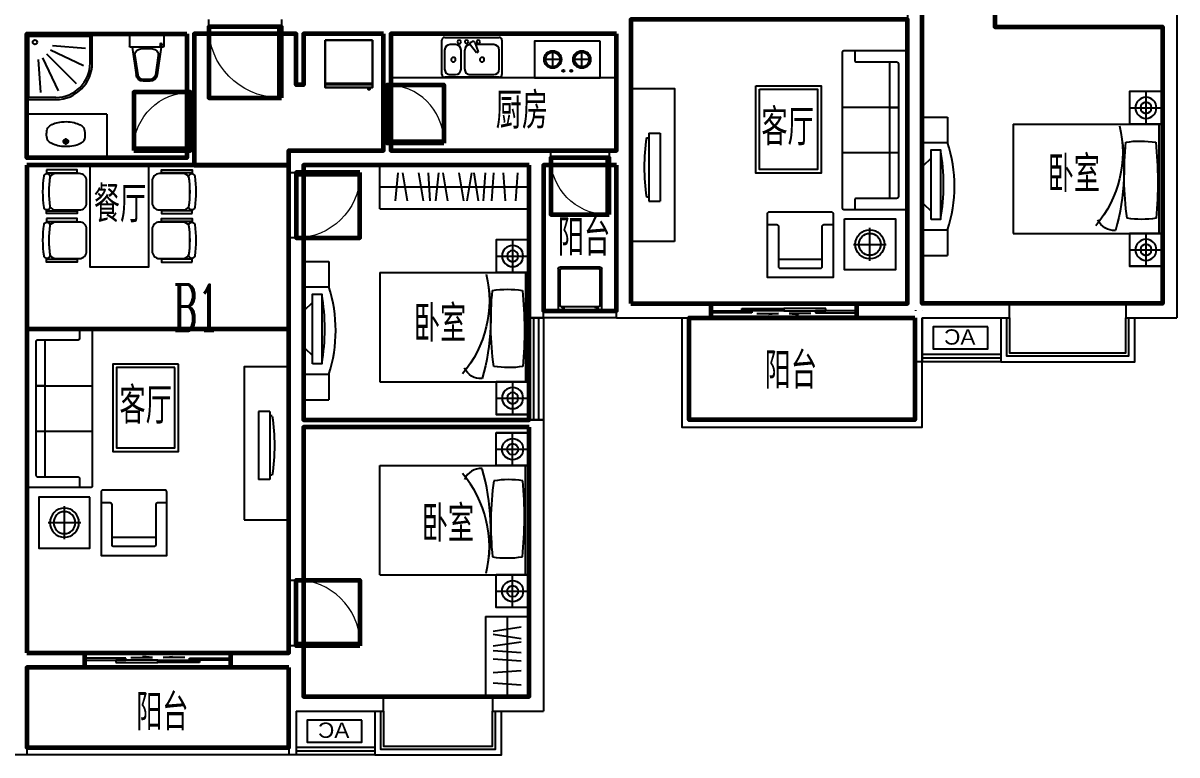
# Model space of a CAD drawing. Extents: x 820470 to 852270, y -626228 to -607828.
# Drawn here: x 836420 to 852270, y -626228 to -616178 of the extents above; entities that cross this region are included whole.
import ezdxf
from ezdxf.enums import TextEntityAlignment as Align

# ---------------------------------------------------------------- set-up
doc = ezdxf.new("R2010")
doc.units = 0
doc.header["$LTSCALE"] = 1000
doc.header["$MEASUREMENT"] = 0
doc.layers.get('0').update_dxf_attribs({"linetype": 'CONTINUOUS'})
for name, color, linetype in [('BALCONY', 147, 'CONTINUOUS'), ('K_EQUIPMENT', 4, 'CONTINUOUS'), ('LVTRY', 187, 'CONTINUOUS'), ('SPACE', 7, 'CONTINUOUS'), ('WALL', 2, 'CONTINUOUS'), ('WC', 157, 'CONTINUOUS'), ('WINDOW', 4, 'CONTINUOUS'), ('家具', 8, 'CONTINUOUS')]:
    doc.layers.add(name, color=color, linetype=linetype)
for name, color, linetype, lineweight in [('GT_卧室', 1, 'CONTINUOUS', 60), ('GT_卫生间', 5, 'CONTINUOUS', 60), ('GT_厨房', 4, 'CONTINUOUS', 60), ('GT_客厅', 2, 'CONTINUOUS', 60), ('GT_过道', 30, 'CONTINUOUS', 60), ('GT_门', 245, 'CONTINUOUS', 60), ('GT_阳台', 6, 'CONTINUOUS', 60), ('GT_餐厅', 3, 'CONTINUOUS', 60)]:
    doc.layers.add(name, color=color, linetype=linetype, lineweight=lineweight)
doc.styles.add('_TCH_LABEL', font='COMPLEX', dxfattribs={"bigfont": 'GBCBIG'})
doc.styles.add('_TCH_SPACE', font='SIMPLEX', dxfattribs={"height": 5, "bigfont": 'GBCBIG'})
doc.styles.add('DIM_FONT', font='ZBTXT.shx', dxfattribs={"width": 0.8})
doc.styles.add('HZ', font='zbtxt.shx', dxfattribs={"bigfont": 'zbhz.shx'})

# ---------------------------------------------------------------- blocks, each defined once
blk = doc.blocks.new('KTJ')
blk.add_lwpolyline([(-274, 148), (476, 148), (476, -152), (-274, -152)], close=True)
at = {"style": 'HZ', "width": 1.1}
blk.add_text('AC', height=210, dxfattribs=at).set_placement((-104, -95))
blk = doc.blocks.new('CHUANG')
at = {"layer": '家具'}
for p, q in [((-1200, 0), (-1200, -450)), ((-1200, 0), (-1200, -450)), ((-1200, 0), (-1200, -445)), ((-975, -450), (-975, 0)), ((-750, -2050), (-750, 0)), ((750, 0), (-750, 0)), ((750, -2050), (750, 0)), ((750, 0), (750, -450)), ((750, 0), (750, -450)), ((750, 0), (750, -445)), ((975, -450), (975, 0)), ((750, -50), (-750, -50)), ((-750, -225), (-1200, -225)), ((1200, -225), (750, -225)), ((750, -2050), (-750, -2050))]:
    blk.add_line(p, q, dxfattribs=at)
for points in [[(-1200, 0), (-750, 0), (-750, -450), (-1200, -450)], [(750, 0), (1200, 0), (1200, -450), (750, -450)]]:
    blk.add_lwpolyline(points, close=True, dxfattribs=at)
for centre, radius in [((-975, -225), 145), ((-975, -225), 76.8), ((975, -225), 145), ((975, -225), 76.8)]:
    blk.add_circle(centre, radius, dxfattribs=at)
for centre, radius, start, end in [((655, -282), 1212, 170.6797, 189.5896), ((-47, -5414), 5351, 84.1062, 95.2969), ((-774, -298), 1293, 350.9391, 369.2066), ((124, -3480), 2954, 78.2462, 106.3473), ((364, -2102), 1557, 76.5636, 130.3236), ((54, 3738), 4263, 261.9889, 276.0426), ((-470, -664), 239, 175.3269, 247.5588)]:
    blk.add_arc(centre, radius, start, end, dxfattribs=at)
blk = doc.blocks.new('D')
at = {"layer": '家具'}
for p, q in [((103898, -1545904), (103898, -1546504)), ((103898, -1545904), (105947, -1545904)), ((104147, -1546397), (104107, -1546012)), ((104278, -1546012), (104212, -1546397)), ((104496, -1546012), (104433, -1546397)), ((104590, -1546012), (104566, -1546397)), ((104702, -1546397), (104662, -1546012)), ((104833, -1546012), (104767, -1546397)), ((105051, -1546012), (104988, -1546397)), ((105155, -1546397), (105095, -1546012)), ((105251, -1546012), (105194, -1546397)), ((105345, -1546397), (105317, -1546012)), ((105461, -1546397), (105432, -1546012)), ((105591, -1546397), (105620, -1546012)), ((105789, -1546397), (105761, -1546012)), ((103898, -1546204), (105947, -1546204))]:
    blk.add_line(p, q, dxfattribs=at)
blk = doc.blocks.new('A$C2A793C51')
at = {"layer": '家具'}
for p, q in [((0, 1900), (0, 0)), ((0, 1900), (350, 1900)), ((350, 1900), (350, 1550)), ((0, 1550), (350, 1550)), ((21, 1236), (126, 1334)), ((21, 707), (21, 1236)), ((21, 707), (126, 609)), ((0, 350), (350, 350)), ((350, 350), (350, 0)), ((0, 0), (350, 0))]:
    blk.add_line(p, q, dxfattribs=at)
blk.add_lwpolyline([(126, 494), (126, 1449), (254, 1449), (254, 494)], close=True, dxfattribs=at)
for centre, radius, start, end in [((-2575, 972), 2869, 350.4172, 369.5828), ((-1501, 950), 1946, 342.0382, 377.9618)]:
    blk.add_arc(centre, radius, start, end, dxfattribs=at)
blk = doc.blocks.new('CHAIR-09')
for points in [[(250, -150, 0.414214), (150, -50), (-150, -50, 0.414214), (-250, -150), (-250, -470, 0.266219), (-201, -556, 0.06842), (201, -556, 0.266219), (250, -470)], [(-215, -635, -1.000906), (-204, -556, 0.069723), (204, -556, -1.000906), (215, -635, -0.068813)]]:
    blk.add_lwpolyline(points, format="xyb", close=True)
for points in [[(-300, -600), (-260, -600), (-260, -180), (-300, -180)], [(260, -180), (300, -180), (300, -600), (260, -600)]]:
    blk.add_lwpolyline(points, close=True)
blk = doc.blocks.new('A$C7B15679A')
blk.add_lwpolyline([(-1400, -800), (-1400, 0), (0, 0), (0, -800), (0, -800)], close=True)
at = {"rotation": 180}
for p in [(-1033, 0), (-367, 0)]:
    blk.add_blockref('CHAIR-09', p, dxfattribs=at)
for p in [(-1033, -800), (-367, -800)]:
    blk.add_blockref('CHAIR-09', p)
blk = doc.blocks.new('SOF1')
blk.add_line((-300, 650), (300, 650))
blk.add_lwpolyline([(-450, 25, 0.414214), (-425, 0), (425, 0, 0.414214), (450, 25), (450, 900), (-450, 900)], format="xyb", close=True)
blk.add_lwpolyline([(-450, 175), (-325, 175, 0.414214), (-300, 200), (-300, 750, -0.414214), (-275, 775), (275, 775, -0.414214), (300, 750), (300, 200, 0.414214), (325, 175), (450, 175)], format="xyb")
blk = doc.blocks.new('A$C46F64526')
for p, q in [((518, 2881), (518, 2431)), ((743, 2656), (293, 2656)), ((250, 150), (250, 2025)), ((125, 1400), (900, 1400)), ((125, 775), (900, 775)), ((250, 775), (125, 775))]:
    blk.add_line(p, q)
for points in [[(868, 2306), (168, 2306), (168, 3006), (868, 3006)], [(2085, 477), (1185, 477), (1185, 1677), (2085, 1677)], [(2035, 527), (1235, 527), (1235, 1627), (2035, 1627)]]:
    blk.add_lwpolyline(points, close=True)
for points in [[(900, 2150, 0.414214), (875, 2175), (0, 2175), (0, 0), (875, 0, 0.414214), (900, 25), (900, 2150)], [(725, 0), (725, 125, 0.414214), (700, 150), (150, 150, -0.414214), (125, 175), (125, 2000, -0.414214), (150, 2025), (700, 2025, 0.414214), (725, 2050), (725, 2175)]]:
    blk.add_lwpolyline(points, format="xyb")
for radius in [200, 150]:
    blk.add_circle((518, 2656), radius)
at = {"xscale": -1}
blk.add_blockref('SOF1', (1473, 2209), dxfattribs=at)
blk = doc.blocks.new('A$C169C22A5')
for p, q in [((354, 1488), (198, 1488)), ((198, 1488), (198, 552)), ((354, 1488), (354, 552)), ((385, 1426), (354, 1426)), ((354, 552), (198, 552)), ((385, 614), (354, 614))]:
    blk.add_line(p, q)
blk.add_lwpolyline([(0, 0), (600, 0), (600, 2100), (0, 2100)], close=True)
at = {"extrusion": (0, 0, -1)}
blk.add_ellipse((-2235, 1020), major_axis=(-2652, 0), ratio=1, start_param=2.988048, end_param=3.295136, dxfattribs=at)
blk = doc.blocks.new('A$C52241BEE')
for p, q in [((350, 650), (150, 650)), ((250, 750), (250, 550)), ((250, 350), (250, 150)), ((350, 250), (150, 250))]:
    blk.add_line(p, q)
blk.add_lwpolyline([(0, 900), (0, 0), (500, 0), (500, 900)], close=True)
for centre, radius in [((250, 650), 120), ((250, 650), 100), ((406, 504), 15), ((250, 250), 120), ((250, 250), 100), ((406, 396), 15)]:
    blk.add_circle(centre, radius)
blk = doc.blocks.new('A$C31110A14')
at = {"linetype": 'Continuous'}
for p, q in [((37, 824), (512, 824)), ((0, 37), (0, 786)), ((100, 711), (100, 461)), ((437, 786), (175, 786)), ((512, 387), (512, 711)), ((549, 786), (549, 37)), ((72, 450), (198, 498)), ((211, 476), (107, 390)), ((198, 498), (211, 476)), ((59, 414), (69, 397)), ((100, 187), (100, 112)), ((175, 312), (437, 312)), ((437, 262), (175, 262)), ((512, 112), (512, 187)), ((512, 0), (37, 0)), ((175, 37), (437, 37))]:
    blk.add_line(p, q, dxfattribs=at)
for centre, radius, start, end in [((37, 786), 37.4, 90, 180), ((512, 786), 37.4, 0, 90), ((175, 711), 74.9, 90, 180), ((437, 711), 74.9, 0, 90), ((62, 500), 25, 93.0704, 450), ((306, 551), 31.2, 91.1175, 450), ((62, 339), 25, 93.0704, 450), ((81, 427), 25, 110.5377, 210), ((91, 409), 25, 210, 309.4623), ((175, 387), 74.9, 180, 270), ((437, 387), 74.9, 270, 360), ((62, 237), 25, 93.0704, 450), ((175, 187), 74.9, 90, 180), ((306, 156), 31.2, 91.1175, 450), ((437, 187), 74.9, 0, 90), ((37, 37), 37.4, 180, 270), ((175, 112), 74.9, 180, 270), ((437, 112), 74.9, 270, 360), ((512, 37), 37.4, 270, 360)]:
    blk.add_arc(centre, radius, start, end, dxfattribs=at)
blk = doc.blocks.new('A$C1287145A')
at = {"linetype": 'Continuous'}
for points, invisible_edges in [([(652, 652, 1021), (0, 652, 1021), (652, 652, 65)], 2), ([(0, 652, 65), (652, 652, 65), (0, 652, 1021)], 2), ([(0, 652, 65), (0, 652, 1021), (0, 608, 1021)], 12), ([(0, 608, 1021), (0, 608, 65), (0, 652, 65)], 12), ([(652, 652, 1412), (0, 652, 1412), (652, 652, 1032)], 2), ([(0, 652, 1032), (652, 652, 1032), (0, 652, 1412)], 2), ([(0, 652, 1032), (0, 652, 1412), (0, 608, 1412)], 12), ([(0, 608, 1412), (0, 608, 1032), (0, 652, 1032)], 12), ([(0, 652, 1412), (652, 652, 1412), (0, 608, 1412)], 2), ([(652, 608, 1412), (0, 608, 1412), (652, 652, 1412)], 2), ([(652, 652, 1021), (652, 652, 65), (652, 608, 1021)], 2), ([(652, 608, 65), (652, 608, 1021), (652, 652, 65)], 2), ([(652, 652, 1412), (652, 652, 1032), (652, 608, 1412)], 2), ([(652, 608, 1032), (652, 608, 1412), (652, 652, 1032)], 2), ([(0, 597), (0, 597, 1412), (0, 0, 1412)], 12), ([(0, 0, 1412), (0, 0), (0, 597)], 12), ([(652, 597, 65), (0, 597, 65), (652, 597)], 2), ([(0, 597), (652, 597), (0, 597, 65)], 2), ([(0, 597, 1412), (652, 597, 1412), (0, 0, 1412)], 2), ([(652, 0, 1412), (0, 0, 1412), (652, 597, 1412)], 2), ([(652, 597, 1412), (652, 597), (652, 0, 1412)], 2), ([(652, 0), (652, 0, 1412), (652, 597)], 2), ([(0, 0, 1412), (652, 0, 1412), (0, 0)], 2), ([(652, 0), (0, 0), (652, 0, 1412)], 2)]:
    blk.add_3dface(points, dxfattribs=dict(at, invisible_edges=invisible_edges))
at = {"linetype": 'Continuous', "oblique": -180, "text_generation_flag": 4, "width": 0.8, "flags": 9}
for tag in ['ZSIZE', 'YSIZE', 'XSIZE']:
    blk.add_attdef(tag, (326, 0), '', height=0.427, rotation=90, dxfattribs=at)
at = {"linetype": 'Continuous'}
mesh = blk.add_polyface(dxfattribs=at)
corners = [(652, 652, 1032), (652, 652, 1021), (652, 608, 1032), (652, 608, 1021), (0, 652, 1032), (0, 652, 1021), (0, 608, 1032), (0, 608, 1021), (652, 608, 1412), (652, 597, 1412), (0, 608, 1412), (0, 597, 1412), (652, 608, 65), (652, 597, 65), (0, 608, 65), (0, 597, 65)]
mesh.append_faces([[corners[k] for k in face] for face in [(0, 1, 2), (3, 2, 1), (6, 7, 4), (5, 4, 7), (8, 9, 10), (11, 10, 9), (14, 15, 12), (13, 12, 15)]], dxfattribs={"vtx1": -1})
mesh.append_faces([[corners[k] for k in face] for face in [(4, 5, 1), (1, 0, 4), (12, 13, 9), (9, 8, 12), (10, 11, 15), (15, 14, 10)]], dxfattribs={"vtx2": -1})
mesh = blk.add_polyface(dxfattribs=at)
corners = [(33, 673, 1042), (65, 673, 1042), (33, 673, 1379), (65, 673, 1379), (58, 677, 1042), (58, 677, 1379), (52, 678, 1042), (52, 678, 1379), (43, 678, 1042), (43, 678, 1379), (36, 676, 1042), (36, 676, 1379), (33, 673, 608), (65, 673, 608), (33, 673, 1010), (65, 673, 1010), (58, 677, 608), (58, 677, 1010), (52, 678, 608), (52, 678, 1010), (43, 678, 608), (43, 678, 1010), (36, 676, 608), (36, 676, 1010), (43, 652, 1379), (43, 673, 1379), (43, 652, 1042), (43, 673, 1042), (43, 652, 1010), (43, 673, 1010), (43, 652, 608), (43, 673, 608)]
mesh.append_faces([[corners[k] for k in face] for face in [(0, 1, 2), (3, 1, 2), (1, 4, 3), (4, 6, 5), (6, 8, 7), (8, 10, 9), (10, 0, 11), (12, 13, 14), (13, 16, 15), (16, 18, 17), (18, 20, 19), (20, 22, 21), (22, 12, 23), (24, 25, 26), (27, 26, 25), (28, 29, 30), (31, 30, 29), (3, 2, 1), (0, 1, 2), (12, 13, 14)]], dxfattribs={"vtx1": -1})
mesh.append_faces([[corners[k] for k in face] for face in [(4, 5, 3), (6, 7, 5), (8, 9, 7), (10, 11, 9), (0, 2, 11), (13, 15, 14), (16, 17, 15), (18, 19, 17), (20, 21, 19), (22, 23, 21), (12, 14, 23), (14, 15, 13)]], dxfattribs={"vtx2": -1})
blk = doc.blocks.new('A$C7D3573B7')
at = {"layer": 'WC'}
for p, q in [((197, 349), (287, 350)), ((242, 395), (243, 305))]:
    blk.add_line(p, q, dxfattribs=at)
at = {"layer": 'WC', "ltscale": 10}
for p, q in [((490, 335), (492, 332)), ((492, 328), (493, 332))]:
    blk.add_line(p, q, dxfattribs=at)
for points in [[(-11, 334, 0.172546), (-9, 165, 0.726395)], [(-11, 334, -0.098208), (49, 381, -0.066287), (132, 409, -0.052428), (243, 420, -0.052428), (353, 407, -0.066287), (436, 377, -0.093876), (493, 332, -0.171377)], [(495, 329, -0.172546), (490, 160, -0.726395)], [(490, 160, -0.091341), (433, 117, -0.066287), (350, 88, -0.052428), (240, 77, -0.052428), (129, 90, -0.066287), (47, 120, -0.091756), (-9, 165, -0.171377)]]:
    blk.add_lwpolyline(points, format="xyb", dxfattribs=at)
at = {"layer": 'WC'}
blk.add_circle((242, 350), 30, dxfattribs=at)
at = {"layer": 'WC', "ltscale": 10}
blk.add_circle((242, 350), 25, dxfattribs=at)
blk.add_arc((492, 332), 1, 359.4693, 408.1469, dxfattribs=at)
blk = doc.blocks.new('A$C4CF52FF8')
at = {"layer": 'WC'}
for p, q in [((0, 635), (0, 485)), ((15, 650), (460, 650)), ((475, 635), (475, 485)), ((14, 470), (461, 470)), ((37, 470), (92, 87)), ((77, 355), (117, 90)), ((157, 445), (318, 445)), ((398, 355), (358, 90)), ((438, 470), (383, 87)), ((191, 25), (284, 25)), ((191, 0), (284, 0))]:
    blk.add_line(p, q, dxfattribs=at)
blk.add_circle((40, 504), 16.5, dxfattribs=at)
for centre, radius, start, end in [((15, 635), 15, 90, 180), ((460, 635), 15, 360, 450), ((15, 485), 15, 180, 270), ((460, 485), 15, 270, 360), ((157, 365), 80, 90, 187.4119), ((318, 365), 80, 352.5881, 450), ((191, 100), 100, 187.4119, 270), ((191, 100), 75, 187.4119, 270), ((284, 100), 75, 270, 352.5881), ((284, 100), 100, 270, 352.5881)]:
    blk.add_arc(centre, radius, start, end, dxfattribs=at)
at = {"layer": 'WC', "style": 'DIM_FONT', "oblique": -180, "text_generation_flag": 4, "width": 0.8, "flags": 9}
for tag in ['YSIZE', 'XSIZE']:
    blk.add_attdef(tag, (237, 650), '', height=0.5, rotation=180, dxfattribs=at)
blk = doc.blocks.new('淋浴间800x800')
at = {"layer": 'WC'}
for p, q in [((356, 800), (0, 800)), ((0, 0), (0, 800)), ((356, 773), (27, 773)), ((27, 27), (27, 773)), ((141, 314), (172, 716)), ((192, 290), (386, 692)), ((243, 243), (604, 603)), ((290, 192), (693, 383)), ((773, 27), (773, 356)), ((800, 0), (800, 356)), ((313, 140), (715, 168)), ((773, 27), (27, 27)), ((800, 0), (0, 0))]:
    blk.add_line(p, q, dxfattribs=at)
blk.add_circle((100, 100), 26.7, dxfattribs=at)
for radius in [444, 418]:
    blk.add_arc((356, 356), radius, 0, 90, dxfattribs=at)
blk = doc.blocks.new('$PLAN$00000401')
for p, q in [((-276, 0), (276, 0)), ((-300, -576), (-300, -24)), ((-276, -528), (-276, -36)), ((-264, -24), (264, -24)), ((276, -36), (276, -528)), ((300, -24), (300, -576)), ((276, -600), (-276, -600)), ((264, -540), (-264, -540)), ((-218, -582), (-242, -558))]:
    blk.add_line(p, q)
for centre, radius in [((-230, -570), 23.2), ((-230, -570), 17.2), ((234, -568), 17.2)]:
    blk.add_circle(centre, radius)
for centre, radius, start, end in [((-276, -24), 24, 90, 180), ((276, -24), 24, 0, 90), ((-264, -36), 12, 90, 180), ((264, -36), 12, 0, 90), ((-276, -576), 24, 180, 270), ((-264, -528), 12, 180, 270), ((264, -528), 12, 270, 360), ((276, -576), 24, 270, 360)]:
    blk.add_arc(centre, radius, start, end)
blk = doc.blocks.new('$DorLib2D$00000001')
for p, q in [((0.45, 0.975), (0.5, 0.975)), ((0.45, 0), (0.45, 0.975)), ((0.5, 0), (0.5, 0.975)), ((0.5, 0), (0.45, 0))]:
    blk.add_line(p, q)
at = {"lineweight": 13}
blk.add_arc((0.475, 0), 0.975, 91.4693, 180, dxfattribs=at)
blk = doc.blocks.new('$TCHSYS$WIN2D')
for p, q in [((-0.5, 0.5), (0.5, 0.5)), ((-0.5, 0.5), (-0.5, -0.5)), ((0.5, 0.5), (0.5, -0.5)), ((0.5, 0.167), (-0.5, 0.167)), ((0.5, -0.167), (-0.5, -0.167)), ((-0.5, -0.5), (0.5, -0.5))]:
    blk.add_line(p, q)
blk = doc.blocks.new('$DorLib2D$00000138')
at = {"color": 0, "linetype": 'Continuous'}
for p, q in [((-0.2875, 0), (-0.2875, 0.1538)), ((-0.2875, 0.1538), (0, 0.1538)), ((0, 0.1538), (0, 0)), ((0.2875, 0.1538), (0, 0.1538)), ((0.2875, 0), (0.2875, 0.1538)), ((-0.5, -0.1399), (-0.5, 0)), ((-0.5, 0), (-0.2187, 0)), ((0, 0), (-0.2875, 0)), ((-0.2187, 0), (-0.2187, -0.1399)), ((0, 0), (0.2875, 0)), ((0.2187, 0), (0.2187, -0.1399)), ((0.5, 0), (0.2187, 0)), ((0.5, 0), (0.5, -0.1946)), ((0.5, -0.1399), (0.5, 0)), ((-0.2187, -0.1399), (-0.5, -0.1399)), ((0.2187, -0.1399), (0.5, -0.1399)), ((-0.1857, -0.186), (-0.037, -0.186)), ((-0.037, -0.186), (-0.1019, -0.2583)), ((-0.1019, -0.2583), (-0.1019, -0.186)), ((0.1857, -0.186), (0.037, -0.186)), ((0.037, -0.186), (0.1019, -0.2583)), ((0.1019, -0.2583), (0.1019, -0.186))]:
    blk.add_line(p, q, dxfattribs=at)

msp = doc.modelspace()

# ---------------------------------------------------------------- linework, layer by layer
at = {"layer": 'BALCONY'}
for points in [[(844570, -620128), (843570, -620128)], [(844570, -620228), (843570, -620228)], [(845470, -620228), (845470, -621728), (848770, -621728), (848770, -620228)], [(845570, -620228), (845570, -621628), (848670, -621628), (848670, -620228)], [(849850, -620728), (848770, -620728)], [(849850, -620778), (848770, -620778)], [(849850, -620828), (848770, -620828)], [(840070, -626128), (836470, -626128)], [(840070, -626228), (836470, -626228)], [(841250, -626128), (840170, -626128)], [(841250, -626178), (840170, -626178)], [(841250, -626228), (840170, -626228)]]:
    msp.add_lwpolyline(points, dxfattribs=at)
at = {"layer": 'GT_卧室'}
for points in [[(849770, -613628), (849770, -616228), (852070, -616228), (852070, -620028), (848770, -620028), (848770, -613628), (849770, -613628)], [(843370, -618128), (840270, -618128), (840270, -621628), (843370, -621628), (843370, -618128)], [(843370, -621728), (840270, -621728), (840270, -625428), (843370, -625428), (843370, -621728)]]:
    msp.add_lwpolyline(points, dxfattribs=at)
at = {"layer": 'GT_卫生间'}
msp.add_lwpolyline([(838670, -616328), (838670, -618028), (836470, -618028), (836470, -616328), (838670, -616328)], dxfattribs=at)
at = {"layer": 'GT_厨房'}
msp.add_lwpolyline([(844570, -616328), (841470, -616328), (841470, -617928), (844570, -617928), (844570, -616328)], dxfattribs=at)
at = {"layer": 'GT_客厅'}
for points in [[(844770, -620028), (848570, -620028), (848570, -616128), (844770, -616128), (844770, -620028)], [(836470, -624828), (840070, -624828), (840070, -620378), (836470, -620383), (836470, -624828)]]:
    msp.add_lwpolyline(points, dxfattribs=at)
at = {"layer": 'GT_过道'}
msp.add_lwpolyline([(841370, -616328), (840270, -616328), (840270, -617028), (840170, -617028), (840170, -616328), (838770, -616328), (838770, -618128), (840070, -618128), (840070, -617928), (841370, -617928), (841370, -616328)], dxfattribs=at)
at = {"layer": 'GT_门'}
for points in [[(839970, -617203), (839970, -616228), (838970, -616228), (838970, -617203), (839970, -617203)], [(842200, -617828), (841420, -617828), (841420, -617028), (842200, -617028), (842200, -617828)], [(837940, -617928), (838721, -617928), (838721, -617128), (837940, -617128), (837940, -617928)], [(844470, -618808), (844470, -618028), (843670, -618028), (843670, -618808), (844470, -618808)], [(841048, -618228), (840170, -618228), (840170, -619128), (841048, -619128), (841048, -618228)], [(847870, -620028), (847870, -620228), (845870, -620228), (845870, -620028), (847870, -620028)], [(841048, -624728), (840170, -624728), (840170, -623828), (841048, -623828), (841048, -624728)], [(839270, -624828), (839270, -625028), (837270, -625028), (837270, -624828), (839270, -624828)]]:
    msp.add_lwpolyline(points, dxfattribs=at)
at = {"layer": 'GT_阳台'}
for points in [[(844570, -618128), (843570, -618128), (843570, -620128), (844570, -620128), (844570, -618128)], [(848670, -620228), (848670, -621628), (845570, -621628), (845570, -620228), (848670, -620228)], [(840070, -625028), (836470, -625028), (836470, -626128), (840070, -626128), (840070, -625028)]]:
    msp.add_lwpolyline(points, dxfattribs=at)
at = {"layer": 'GT_餐厅'}
msp.add_lwpolyline([(836470, -618128), (836470, -620383), (840070, -620378), (840070, -618128), (836470, -618128)], dxfattribs=at)
at = {"layer": 'WALL'}
for p, q in [((848570, -614628), (848570, -620028)), ((848770, -620028), (848770, -614628)), ((852270, -614728), (852270, -616228)), ((849770, -615428), (849770, -616228)), ((838970, -616328), (838970, -616128)), ((839970, -616128), (839970, -616328)), ((844770, -616128), (844770, -618028)), ((849770, -616228), (851570, -616228)), ((852070, -616228), (851570, -616228)), ((852070, -616228), (852070, -620028)), ((852270, -616228), (852270, -620228)), ((836470, -616328), (836470, -618028)), ((836470, -616328), (838670, -616328)), ((838670, -616328), (838670, -617128)), ((838770, -617128), (838770, -616328)), ((838770, -616328), (838970, -616328)), ((839970, -616328), (840170, -616328)), ((840170, -616328), (840170, -617028)), ((840270, -616328), (840670, -616328)), ((840270, -616328), (840270, -617028)), ((840670, -616328), (841370, -616328)), ((841370, -616328), (841370, -617028)), ((841470, -617028), (841470, -616328)), ((841470, -616328), (844570, -616328)), ((844570, -616328), (844570, -617928)), ((840270, -617028), (840170, -617028)), ((841370, -617028), (841470, -617028)), ((838670, -617128), (838770, -617128)), ((841470, -617828), (841370, -617828)), ((841370, -617828), (841370, -617928)), ((841470, -617928), (841470, -617828)), ((838770, -617928), (838670, -617928)), ((838670, -617928), (838670, -618028)), ((838770, -618128), (838770, -617928)), ((840070, -617928), (841370, -617928)), ((840070, -617928), (840070, -618228)), ((841470, -617928), (843470, -617928)), ((843670, -617928), (843470, -617928)), ((843670, -618128), (843670, -617928)), ((844570, -617928), (844470, -617928)), ((844470, -617928), (844470, -618128)), ((836470, -618028), (838670, -618028)), ((836470, -618128), (836470, -624828)), ((836470, -618128), (838770, -618128)), ((840270, -618128), (841370, -618128)), ((840270, -618228), (840270, -618128)), ((841370, -618128), (843370, -618128)), ((843370, -618128), (843370, -620228)), ((843570, -618128), (843670, -618128)), ((843570, -620228), (843570, -618128)), ((844470, -618128), (844570, -618128)), ((844570, -620228), (844570, -618128)), ((844770, -620028), (844770, -618028)), ((840070, -618228), (840270, -618228)), ((840270, -619128), (840070, -619128)), ((840070, -619128), (840070, -621628)), ((840270, -621628), (840270, -619128)), ((845870, -620028), (844770, -620028)), ((845870, -620228), (845870, -620028)), ((848570, -620028), (847870, -620028)), ((847870, -620028), (847870, -620228)), ((849970, -620028), (848770, -620028)), ((849970, -620228), (849970, -620028)), ((852070, -620028), (851570, -620028)), ((851570, -620028), (851570, -620228)), ((848677, -620122), (848677, -620129)), ((848769, -620128), (848769, -620129)), ((843370, -620228), (843570, -620228)), ((844570, -620228), (845870, -620228)), ((847870, -620228), (848670, -620228)), ((848670, -620228), (848670, -620828)), ((848770, -620228), (849970, -620228)), ((848770, -620228), (848770, -620828)), ((851570, -620228), (852270, -620228)), ((848770, -620828), (848670, -620828)), ((840070, -621628), (840070, -623828)), ((840270, -621628), (843370, -621628)), ((843370, -621628), (843570, -621628)), ((843570, -621628), (843570, -625628)), ((840270, -623828), (840270, -621728)), ((840270, -621728), (843370, -621728)), ((843370, -621728), (843370, -625428)), ((840070, -623828), (840270, -623828)), ((840270, -624728), (840070, -624728)), ((840070, -624728), (840070, -624828)), ((840270, -624928), (840270, -624728)), ((837270, -624828), (836470, -624828)), ((837270, -625028), (837270, -624828)), ((840070, -624828), (839270, -624828)), ((839270, -624828), (839270, -625028)), ((840270, -625428), (840270, -624928)), ((836470, -625028), (837270, -625028)), ((836470, -625028), (836470, -626228)), ((839270, -625028), (840070, -625028)), ((840070, -625528), (840070, -625028)), ((841370, -625428), (840270, -625428)), ((841370, -625628), (841370, -625428)), ((843370, -625428), (842870, -625428)), ((842870, -625428), (842870, -625628)), ((840070, -625528), (840070, -626228)), ((840170, -625628), (841370, -625628)), ((840170, -625628), (840170, -626228)), ((842870, -625628), (843570, -625628)), ((836470, -626228), (836270, -626228)), ((840170, -626228), (840070, -626228))]:
    msp.add_line(p, q, dxfattribs=at)
at = {"layer": 'WC'}
for p, q in [((849870, -616228), (850370, -616228)), ((837570, -617428), (836470, -617428)), ((837570, -617428), (837570, -618028))]:
    msp.add_line(p, q, dxfattribs=at)
msp.add_lwpolyline([(844570, -616928), (841470, -616928)], dxfattribs=at)
at = {"layer": 'WINDOW'}
for p, q in [((841470, -617028), (841470, -617828)), ((838670, -617928), (838670, -617128)), ((851570, -620028), (849970, -620028)), ((841370, -625428), (842870, -625428))]:
    msp.add_line(p, q, dxfattribs=at)
for points in [[(843670, -618128), (844470, -618128)], [(849850, -620228), (849850, -620828), (851690, -620828), (851690, -620228)], [(849930, -620228), (849930, -620748), (851610, -620748), (851610, -620228)], [(849970, -620228), (849970, -620708), (851570, -620708), (851570, -620228)], [(841250, -625628), (841250, -626228), (842990, -626228), (842990, -625628)], [(841330, -625628), (841330, -626148), (842910, -626148), (842910, -625628)], [(841370, -625628), (841370, -626108), (842870, -626108), (842870, -625628)]]:
    msp.add_lwpolyline(points, dxfattribs=at)
at = {"layer": '家具'}
for p, q in [((842770, -624328), (843370, -624328)), ((842770, -624328), (842770, -625428)), ((843070, -624328), (843070, -625428)), ((842877, -624531), (843263, -624469)), ((843263, -624636), (842877, -624575)), ((842877, -624731), (843263, -624675)), ((843263, -624826), (842877, -624797)), ((843263, -624941), (842877, -624913)), ((843263, -625072), (842877, -625100)), ((843263, -625270), (842877, -625241))]:
    msp.add_line(p, q, dxfattribs=at)

# ---------------------------------------------------------------- block references
at = {"layer": 'K_EQUIPMENT', "xscale": -1}
for p in [(849398, -620499), (840798, -625899)]:
    msp.add_blockref('KTJ', p, dxfattribs=at)
at = {"layer": 'LVTRY', "xscale": 1.125, "yscale": 1.125, "zscale": 1.125, "rotation": 270}
msp.add_blockref('淋浴间800x800', (836470, -616328), dxfattribs=at)
at = {"layer": 'LVTRY', "xscale": -1}
msp.add_blockref('$PLAN$00000401', (844070, -619528), dxfattribs=at)
at = {"layer": 'WC', "xscale": -1}
msp.add_blockref('A$C4CF52FF8', (838355, -616978), dxfattribs=at)
at = {"layer": 'WC', "rotation": 270}
msp.add_blockref('A$C31110A14', (842174, -616374), dxfattribs=at)
at = {"layer": 'WC', "ltscale": 10, "rotation": 180}
msp.add_blockref('A$C1287145A', (841220, -616413), dxfattribs=at)
at = {"layer": 'WC', "extrusion": (0, 0, -1), "xscale": -1, "zscale": -1, "rotation": 90}
msp.add_blockref('A$C52241BEE', (-843446, -616428), dxfattribs=at)
at = {"layer": 'WC', "ltscale": 10, "extrusion": (0, 0, -1), "xscale": -1, "zscale": -1, "rotation": 180}
msp.add_blockref('A$C7D3573B7', (-837250, -617455), dxfattribs=at)
at = {"layer": 'WINDOW', "xscale": 1000, "yscale": -1000, "zscale": 1000}
msp.add_blockref('$DorLib2D$00000001', (839470, -616228), dxfattribs=at)
at = {"layer": 'WINDOW'}
for name, p, xscale, yscale, zscale, rotation in [('$DorLib2D$00000001', (841420, -617428), 800, 800, 800, 270), ('$DorLib2D$00000001', (838720, -617528), -800, 800, -800, 90), ('$DorLib2D$00000001', (844070, -618028), -800, 800, -800, 180), ('$DorLib2D$00000001', (840170, -618678), 900, -900, 900, 90), ('$DorLib2D$00000138', (846870, -620128), -2000, -200, -2000, 180), ('$TCHSYS$WIN2D', (843470, -620928), 1399.999999999971, 200, 1399.999999999971, 270), ('$DorLib2D$00000001', (840170, -624278), -900, -900, -900, 90), ('$DorLib2D$00000138', (838270, -624928), -2000, 200, -2000, 180)]:
    msp.add_blockref(name, p, dxfattribs=dict(at, xscale=xscale, yscale=yscale, zscale=zscale, rotation=rotation))
at = {"layer": '家具'}
for name, p, rotation in [('A$C46F64526', (848570, -616561), 180), ('A$C7B15679A', (838143, -619528), 270)]:
    msp.add_blockref(name, p, dxfattribs=dict(at, rotation=rotation))
at = {"layer": '家具', "xscale": -1}
msp.add_blockref('A$C169C22A5', (845370, -619178), dxfattribs=at)
at = {"layer": '家具', "extrusion": (0, 0, -1), "zscale": -1}
for name, p, rotation in [('CHUANG', (-852070, -618317), 90), ('D', (-737423, -2164633), 180), ('CHUANG', (-843370, -620353), 90)]:
    msp.add_blockref(name, p, dxfattribs=dict(at, rotation=rotation))
at = {"layer": '家具'}
for name, p in [('A$C2A793C51', (848770, -619369)), ('A$C2A793C51', (840270, -621351)), ('A$C169C22A5', (839456, -623000))]:
    msp.add_blockref(name, p, dxfattribs=at)
at = {"layer": '家具', "xscale": -1, "rotation": 180}
msp.add_blockref('A$C46F64526', (836470, -620383), dxfattribs=at)
at = {"layer": '家具', "extrusion": (0, 0, -1), "xscale": -1, "zscale": -1, "rotation": 90}
msp.add_blockref('CHUANG', (-843370, -623005), dxfattribs=at)

# ---------------------------------------------------------------- texts
at = {"layer": 'SPACE', "style": '_TCH_SPACE'}
for s, p in [('厨房', (842913, -617629)), ('客厅', (846562, -617858)), ('卧室', (850493, -618502)), ('餐厅', (837391, -618915)), ('阳台 ', (843766, -619372)), ('卧室', (841788, -620555)), ('阳台 ', (846607, -621199)), ('客厅', (837744, -621681)), ('卧室', (841896, -623304)), ('阳台 ', (837972, -625893))]:
    msp.add_text(s, height=500, dxfattribs=at).set_placement(p)
at = {"layer": 'SPACE', "style": '_TCH_LABEL', "width": 0.677419}
msp.add_text('B1', height=633.6, dxfattribs=at).set_placement((838484, -620403), (839117, -620403), align=Align.FIT)

doc.saveas('drawing.dxf')
